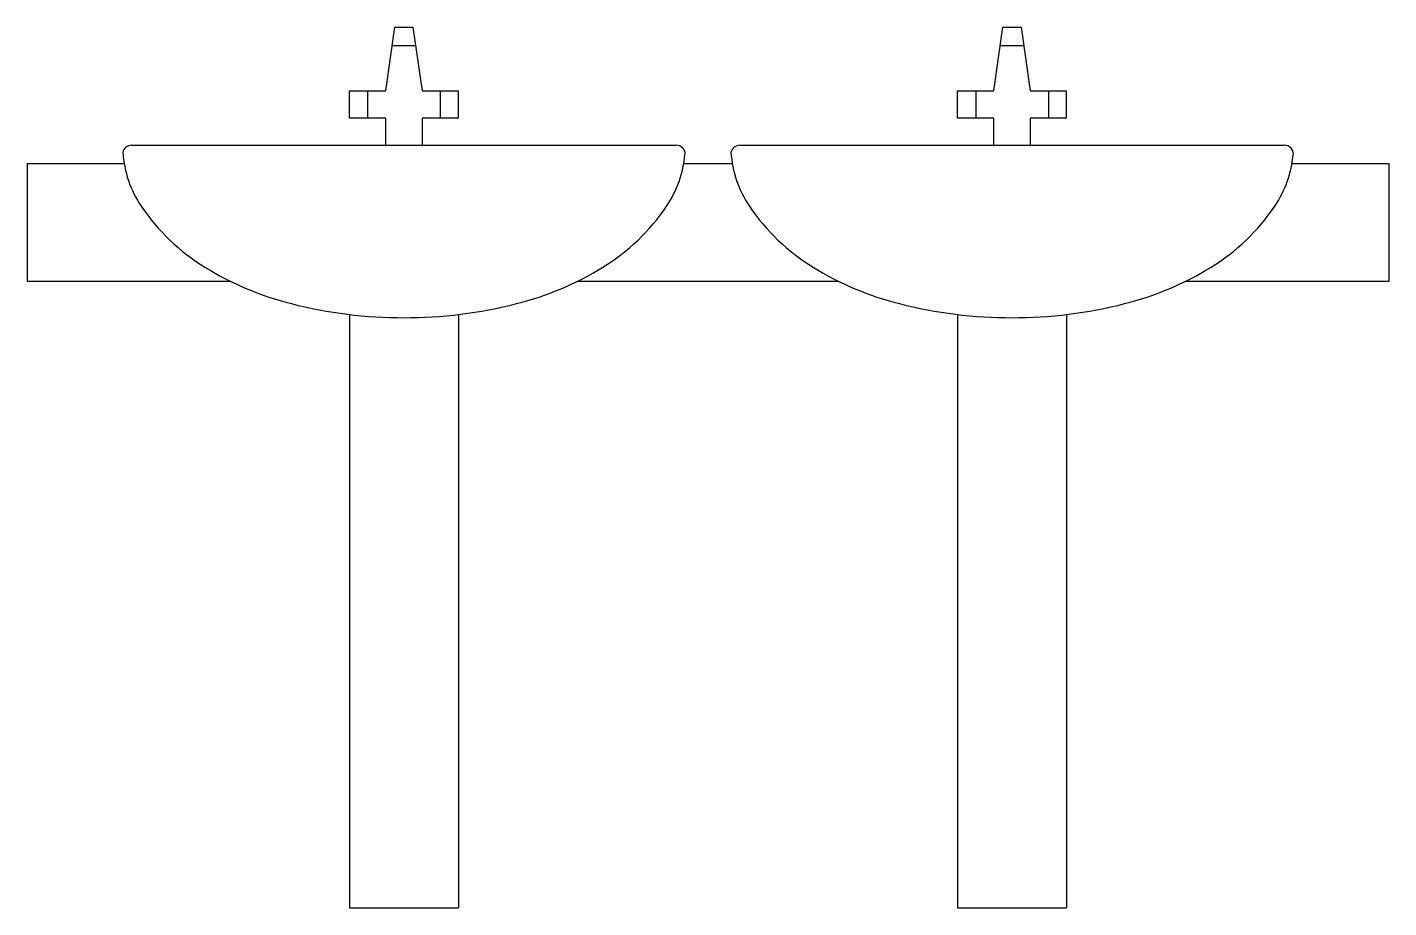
# Model space of a CAD drawing. Extents: x -150 to 0, y 0 to 97.
import ezdxf

# ---------------------------------------------------------------- set-up
doc = ezdxf.new("R2010")
doc.units = 0
doc.header["$LTSCALE"] = 25
doc.header["$MEASUREMENT"] = 0
doc.layers.get('0').update_dxf_attribs({"linetype": 'CONTINUOUS'})

msp = doc.modelspace()

# ---------------------------------------------------------------- linework, layer by layer
at = {"color": 0, "linetype": 'ByBlock'}
for p, q in [((-110.5, 90), (-109.5, 97)), ((-109.5, 97), (-107.5, 97)), ((-107.5, 97), (-106.5, 90)), ((-43.5, 90), (-42.5, 97)), ((-42.5, 97), (-40.5, 97)), ((-40.5, 97), (-39.5, 90)), ((-109.79, 95), (-107.21, 95)), ((-42.79, 95), (-40.21, 95)), ((-114.5, 90), (-110.5, 90)), ((-114.5, 87), (-114.5, 90)), ((-112.5, 90), (-112.5, 87)), ((-106.5, 90), (-102.5, 90)), ((-104.5, 90), (-104.5, 87)), ((-102.5, 87), (-102.5, 90)), ((-47.5, 87), (-47.5, 90)), ((-47.5, 90), (-43.5, 90)), ((-45.5, 90), (-45.5, 87)), ((-39.5, 90), (-35.5, 90)), ((-37.5, 90), (-37.5, 87)), ((-35.5, 87), (-35.5, 90)), ((-110.5, 87), (-114.5, 87)), ((-110.5, 84), (-110.5, 87)), ((-102.5, 87), (-106.5, 87)), ((-106.5, 87), (-106.5, 84)), ((-43.5, 87), (-47.5, 87)), ((-43.5, 84), (-43.5, 87)), ((-39.5, 87), (-39.5, 84)), ((-35.5, 87), (-39.5, 87)), ((-138.5, 84), (-78.5, 84)), ((-71.5, 84), (-11.5, 84)), ((-150, 82), (-150, 69)), ((-150, 82), (-139.33, 82)), ((-77.67, 82), (-72.33, 82)), ((-10.67, 82), (0, 82)), ((0, 82), (0, 69)), ((-127.57, 69), (-150, 69)), ((-60.57, 69), (-89.43, 69)), ((0, 69), (-22.43, 69)), ((-114.5, 65.36), (-114.5, 0)), ((-102.5, 65.36), (-102.5, 0)), ((-47.5, 65.36), (-47.5, 0)), ((-35.5, 65.36), (-35.5, 0)), ((-114.5, 0), (-102.5, 0)), ((-47.5, 0), (-35.5, 0))]:
    msp.add_line(p, q, dxfattribs=at)
for points in [[(-139.47, 83.22, 0.133156), (-137.44, 77.28, 0.107064), (-130.42, 70.56, 0.075451), (-120.9, 66.55, 0.062235), (-108.5, 65, 0.062235)], [(-108.5, 65, 0.062235), (-96.1, 66.55, 0.075451), (-86.58, 70.56, 0.107064), (-79.56, 77.28, 0.128248), (-77.54, 82.99, 0.149682)], [(-72.47, 83.22, 0.133156), (-70.44, 77.28, 0.107064), (-63.42, 70.56, 0.075451), (-53.9, 66.55, 0.062235), (-41.5, 65, 0.062235)], [(-41.5, 65, 0.062235), (-29.1, 66.55, 0.075451), (-19.58, 70.56, 0.107064), (-12.56, 77.28, 0.128248), (-10.54, 82.99, 0.149682)]]:
    msp.add_lwpolyline(points, format="xyb", dxfattribs=at)
for centre, start, end in [((-138.5, 83), 90, 166.4687), ((-78.5, 83), 0, 90), ((-71.5, 83), 90, 166.4687), ((-11.5, 83), 0, 90)]:
    msp.add_arc(centre, 1, start, end, dxfattribs=at)

doc.saveas('drawing.dxf')
